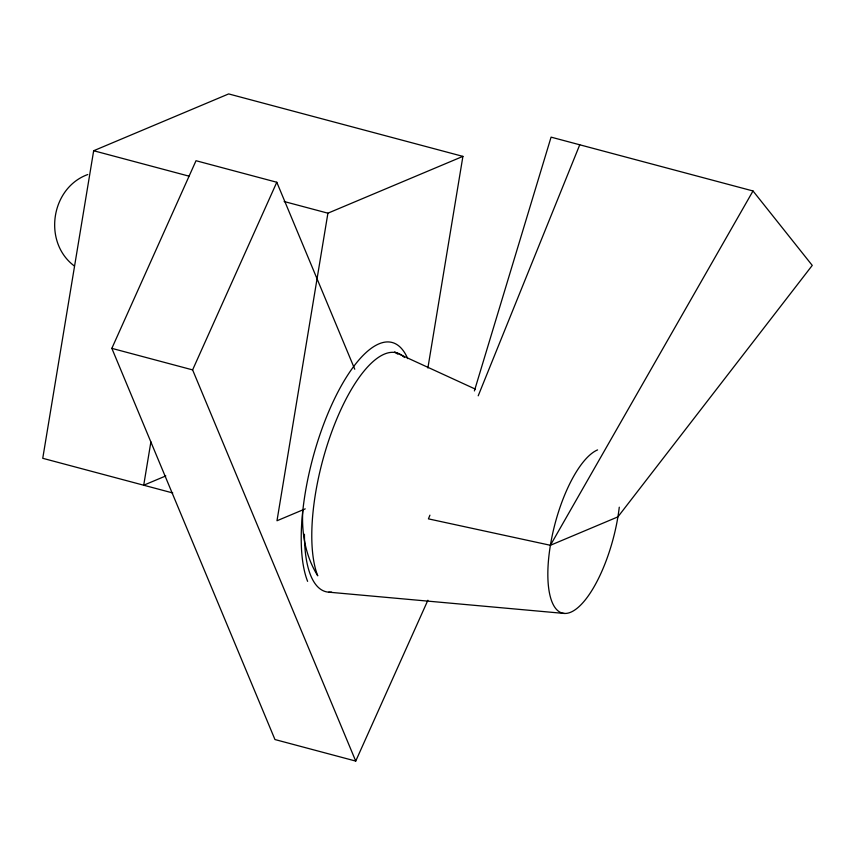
<?xml version="1.0" encoding="UTF-8"?>
<svg xmlns="http://www.w3.org/2000/svg" width="855" height="855" viewBox="0 0 855 855"><rect width="100%" height="100%" fill="white"/><g stroke="black" fill="none" stroke-linecap="round" stroke-linejoin="round"><path stroke-width="1.28" d="M302.862 509.869C301.302 532.633 305.502 556.295 317.75 575.81A123.9 43.808 -75.1 0 1 334.743 423.962A123.9 43.808 -75.1 0 1 404.468 357.497M427.885 367.992L462.908 156.38L228.67 93.922L93.665 150.737L42.75 458.301L172.742 492.961M150.897 441.853L143.715 485.223L165.806 475.925M462.908 156.38L327.914 213.184L276.988 520.759L305.224 508.875M474.386 390.938L551.08 137.142L753.009 190.975L812.25 265.403L617.898 516.88L550.396 545.287L428.43 518.867L429.926 515.18M478.212 395.812L579.754 144.784M427.885 600.242L355.733 761.078L274.957 739.543L111.845 348.359L196.019 160.719L276.796 182.254L354.761 369.232M355.733 761.078L192.61 369.894L276.796 182.254M550.396 545.287L753.009 190.975M87.776 174.527C50.744 187.95 42.697 242.296 74.257 265.916M328.78 592.173L564.332 613.452M93.665 150.737L188.912 176.13M284.149 201.524L327.914 213.184M111.845 348.359L192.61 369.894M395.662 352.517L475.359 389.121M619.277 507.186A84.901 30.021 -75.1 0 1 573.47 610.833A84.901 30.021 -75.1 0 1 549.883 548.547A84.901 30.021 -75.1 0 1 597.581 449.912M394.7 351.865A125.119 44.236 -75.1 0 1 397.522 354.045M331.601 592.13A125.119 44.236 -75.1 0 1 304.444 534.268M307.608 581.347A132.728 46.929 -75.1 0 1 331.142 406.061A132.728 46.929 -75.1 0 1 407.696 358.598"/></g></svg>
